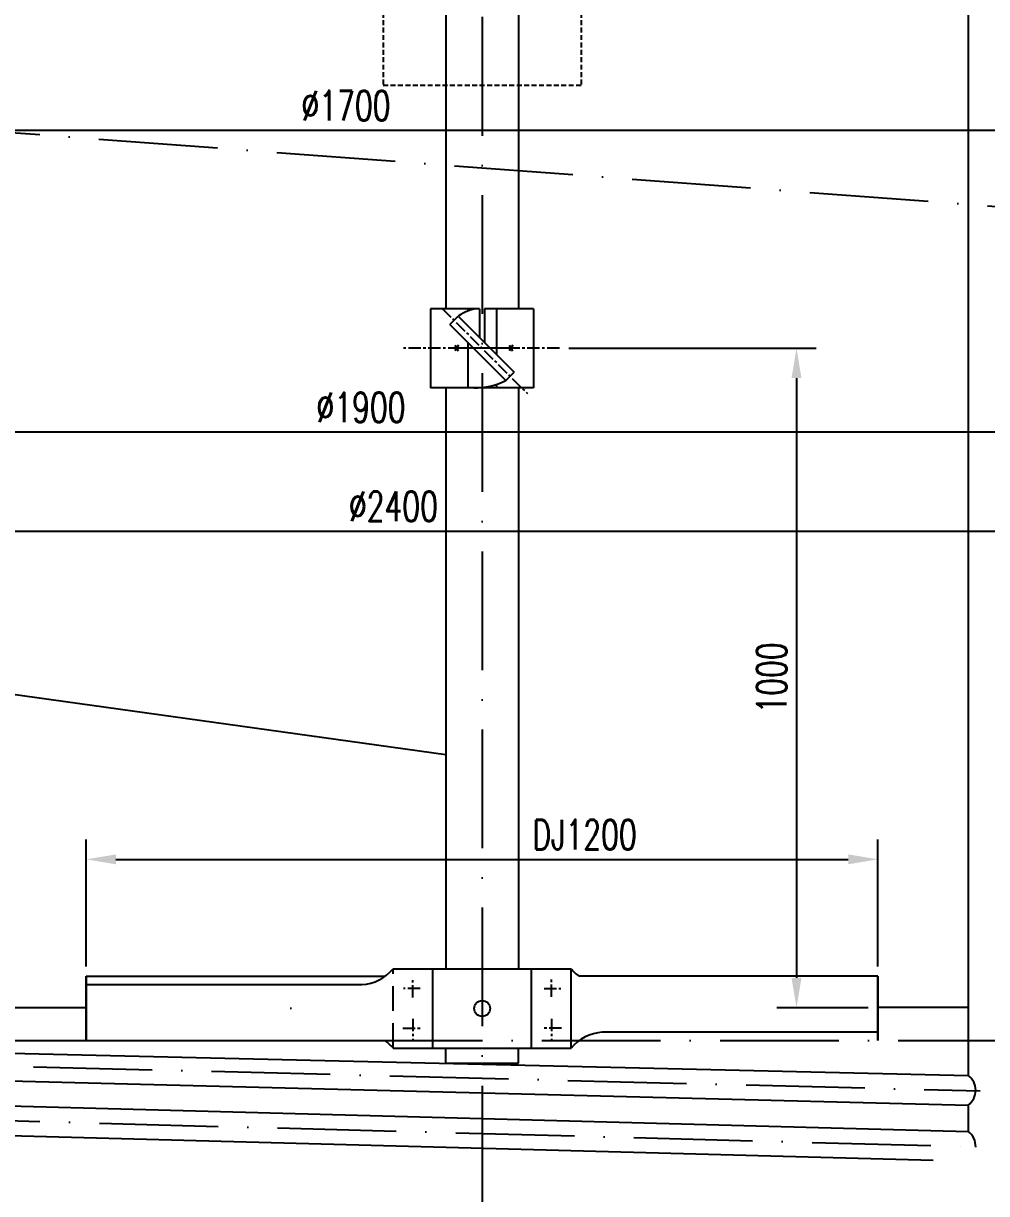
# Model space of a CAD drawing. Extents: x -20637 to -11727, y 16146 to 28761.
# Drawn here: x -18828 to -17368, y 22465 to 24240 of the extents above; entities that cross this region are included whole.
import ezdxf

# ---------------------------------------------------------------- set-up
doc = ezdxf.new("R2010")
doc.units = 0
doc.header["$LTSCALE"] = 15
for name, pattern in [('ACAD_ISO10W100', [18, 12, -3, 0, -3]), ('CENTER', [2, 1.25, -0.25, 0.25, -0.25]), ('DASHDOT', [1, 0.5, -0.25, 0, -0.25]), ('DASHED', [0.75, 0.5, -0.25]), ('HIDDEN', [0.375, 0.25, -0.125])]:
    doc.linetypes.add(name, pattern=pattern)
for name, color, linetype in [('1', 1, 'Continuous'), ('ACHSEN', 7, 'DASHDOT'), ('CEN', 2, 'CENTER'), ('hgjy', 7, 'Continuous'), ('tank', 1, 'Continuous'), ('tankx', 2, 'ACAD_ISO10W100'), ('tanky', 7, 'Continuous')]:
    doc.layers.add(name, color=color, linetype=linetype)
doc.styles.add('hzfs', font='simplex.shx', dxfattribs={"width": 0.7, "bigfont": 'hzfs.shx'})
doc.styles.get("Standard").update_dxf_attribs({"font": 'txt', "width": 0.7, "bigfont": 'hztxt.shx'})
doc.dimstyles.new('PVCAD$0', dxfattribs={"dimscale": 15, "dimtxt": 3, "dimasz": 3, "dimexe": 2, "dimexo": 1, "dimgap": 1, "dimtad": 1, "dimdec": 0, "dimzin": 0, "dimdsep": 46, "dimtxsty": 'hzfs', "dimcen": 0, "dimclrd": 4, "dimclre": 4, "dimclrt": 7, "dimadec": 0, "dimazin": 0, "dimtfac": 0.7, "dimtmove": 0, "dimatfit": 0, "dimfxl": 0, "dimarcsym": 0})
doc.dimstyles.get("Standard").update_dxf_attribs({"dimtxt": 0.18, "dimasz": 0.18, "dimexe": 0.18, "dimexo": 0.0625, "dimgap": 0.09, "dimtad": 0, "dimtih": 1, "dimtoh": 1, "dimdec": 4, "dimzin": 0, "dimdsep": 46, "dimtxsty": 'Standard', "dimcen": 0.09, "dimadec": 0, "dimazin": 0, "dimtfac": 1, "dimtdec": 4, "dimtofl": 0, "dimtmove": 0, "dimatfit": 3, "dimfxl": 0, "dimtolj": 1, "dimtzin": 0, "dimarcsym": 0})

# ---------------------------------------------------------------- blocks, each defined once
blk = doc.blocks.new('*D99')
at = {"color": 4, "lineweight": -2}
for p, q in [((-16842.8, 22747.1), (-16401.3, 22747.1)), ((-16414.8, 22121.1), (-16414.8, 22708.1)), ((-18133, 22082.1), (-16401.3, 22082.1))]:
    blk.add_line(p, q, dxfattribs=at)
at = {"color": 4}
for points in [[(-16421.3, 22708.1), (-16408.3, 22708.1), (-16414.8, 22747.1)], [(-16421.3, 22121.1), (-16408.3, 22121.1), (-16414.8, 22082.1)]]:
    blk.add_solid(points, dxfattribs=at)
at = {"layer": 'Defpoints', "color": 0}
for p in [(-16842.8, 22747.1), (-16414.8, 22747.1), (-18133, 22082.1)]:
    blk.add_point(p, dxfattribs=at)
at = {"color": 7, "insert": (-16456.8, 22414.6), "char_height": 45, "attachment_point": 5, "rotation": 90, "style": 'hzfs'}
blk.add_mtext('\\A1;652', dxfattribs=at)
blk = doc.blocks.new('*D106')
at = {"layer": '1', "color": 4, "lineweight": -2}
for p, q in [((-18001.5, 23746.9), (-17626.5, 23746.9)), ((-17656.5, 23701.9), (-17656.5, 22792.1)), ((-17548, 22747.1), (-17686.5, 22747.1))]:
    blk.add_line(p, q, dxfattribs=at)
at = {"layer": '1', "color": 4}
for points in [[(-17664, 23701.9), (-17649, 23701.9), (-17656.5, 23746.9)], [(-17664, 22792.1), (-17649, 22792.1), (-17656.5, 22747.1)]]:
    blk.add_solid(points, dxfattribs=at)
at = {"layer": 'Defpoints', "color": 0}
for p in [(-18016.5, 23746.9), (-17656.5, 22747.1), (-17533, 22747.1)]:
    blk.add_point(p, dxfattribs=at)
at = {"layer": '1', "color": 7, "insert": (-17694, 23247), "char_height": 45, "attachment_point": 5, "rotation": 90, "style": 'hzfs'}
blk.add_mtext('1000', dxfattribs=at)
blk = doc.blocks.new('*D107')
at = {"layer": 'ACHSEN', "color": 4, "linetype": 'ByBlock', "lineweight": -2}
for p, q in [((-19333, 23534.7), (-19333, 23439.9)), ((-16933, 23534.7), (-16933, 23439.9)), ((-19288, 23469.9), (-16978, 23469.9))]:
    blk.add_line(p, q, dxfattribs=at)
at = {"layer": 'ACHSEN', "color": 4, "linetype": 'ByBlock'}
for points in [[(-19288, 23477.4), (-19288, 23462.4), (-19333, 23469.9)], [(-16978, 23477.4), (-16978, 23462.4), (-16933, 23469.9)]]:
    blk.add_solid(points, dxfattribs=at)
at = {"layer": 'Defpoints', "color": 0, "linetype": 'ByBlock'}
for p in [(-19333, 23549.7), (-16933, 23549.7), (-16933, 23469.9)]:
    blk.add_point(p, dxfattribs=at)
at = {"layer": 'ACHSEN', "color": 7, "linetype": 'ByBlock', "insert": (-18267.4, 23507.4), "char_height": 45, "attachment_point": 5, "style": 'hzfs'}
blk.add_mtext('%%C2400', dxfattribs=at)
blk = doc.blocks.new('*D110')
at = {"color": 4, "lineweight": -2}
for p, q in [((-18733, 22809.7), (-18733, 23002)), ((-17533, 22809.7), (-17533, 23002)), ((-18688, 22972), (-17578, 22972))]:
    blk.add_line(p, q, dxfattribs=at)
at = {"color": 4}
for points in [[(-18688, 22979.5), (-18688, 22964.5), (-18733, 22972)], [(-17578, 22979.5), (-17578, 22964.5), (-17533, 22972)]]:
    blk.add_solid(points, dxfattribs=at)
at = {"layer": 'Defpoints', "color": 0}
for p in [(-17533, 22972), (-18733, 22794.7), (-17533, 22794.7)]:
    blk.add_point(p, dxfattribs=at)
at = {"color": 7, "insert": (-17977.6, 23009.5), "char_height": 45, "attachment_point": 5, "style": 'hzfs'}
blk.add_mtext('DJ1200', dxfattribs=at)
blk = doc.blocks.new('*D111')
at = {"layer": 'ACHSEN', "color": 4, "linetype": 'ByBlock', "lineweight": -2}
for p, q in [((-18983, 24116.9), (-18983, 24047.5)), ((-17283, 24082), (-17283, 24047.5)), ((-18938, 24077.5), (-17328, 24077.5))]:
    blk.add_line(p, q, dxfattribs=at)
at = {"layer": 'ACHSEN', "color": 4, "linetype": 'ByBlock'}
for points in [[(-18938, 24085), (-18938, 24070), (-18983, 24077.5)], [(-17328, 24085), (-17328, 24070), (-17283, 24077.5)]]:
    blk.add_solid(points, dxfattribs=at)
at = {"layer": 'Defpoints', "color": 0, "linetype": 'ByBlock'}
for p in [(-18983, 24131.9), (-17283, 24097), (-17283, 24077.5)]:
    blk.add_point(p, dxfattribs=at)
at = {"layer": 'ACHSEN', "color": 7, "linetype": 'ByBlock', "insert": (-18339.3, 24115), "char_height": 45, "attachment_point": 5, "style": 'hzfs'}
blk.add_mtext('%%C1700', dxfattribs=at)
blk = doc.blocks.new('*D112')
at = {"layer": 'Defpoints', "color": 0}
for p in [(-17183, 23664.4), (-19083, 23632.8), (-19083, 23619.9)]:
    blk.add_point(p, dxfattribs=at)
at = {"layer": 'tanky', "color": 4, "lineweight": -2}
for p, q in [((-17183, 23649.4), (-17183, 23589.9)), ((-19083, 23617.8), (-19083, 23589.9)), ((-17228, 23619.9), (-19038, 23619.9))]:
    blk.add_line(p, q, dxfattribs=at)
at = {"layer": 'tanky', "color": 4}
for points in [[(-19038, 23627.4), (-19038, 23612.4), (-19083, 23619.9)], [(-17228, 23627.4), (-17228, 23612.4), (-17183, 23619.9)]]:
    blk.add_solid(points, dxfattribs=at)
at = {"layer": 'tanky', "color": 7, "insert": (-18316.5, 23657.4), "char_height": 45, "attachment_point": 5, "style": 'hzfs'}
blk.add_mtext('%%C1900', dxfattribs=at)

msp = doc.modelspace()

# ---------------------------------------------------------------- linework, layer by layer
at = {"color": 1}
for p, q in [((-18210.972, 23806.93125), (-18210.972, 23686.93125)), ((-18136.722, 23806.93125), (-18210.972, 23806.93125)), ((-18181.76237, 23782.9937), (-18169.03445, 23795.72162)), ((-18169.03445, 23795.72162), (-18084.18164, 23710.86881)), ((-18154.722, 23806.93125), (-18154.722, 23803.54679)), ((-18136.722, 23806.93125), (-18136.722, 23763.40918)), ((-18054.972, 23806.93125), (-18129.222, 23806.93125)), ((-18054.972, 23806.93125), (-18054.972, 23686.93125)), ((-18181.76237, 23782.9937), (-18096.90956, 23698.14089)), ((-18168.64009, 23751.57191), (-18174.49549, 23743.14574)), ((-18174.49549, 23751.57191), (-18169.10852, 23742.91168)), ((-18154.722, 23755.95333), (-18154.722, 23686.93125)), ((-18092.05144, 23751.57191), (-18086.66447, 23742.91168)), ((-18086.19604, 23751.57191), (-18092.05144, 23743.14574)), ((-18096.90956, 23698.14089), (-18084.18164, 23710.86881)), ((-18054.972, 23686.93125), (-18210.972, 23686.93125)), ((-18129.222, 23687.30949), (-18129.222, 23686.93125)), ((-18207.87819, 22685.93125), (-18207.87819, 22805.93125)), ((-18058.06581, 22685.93125), (-18058.06581, 22805.93125)), ((-17997.972, 22685.93125), (-17997.972, 22805.93125)), ((-17997.972, 22805.93125), (-17997.972, 22803.89278)), ((-18267.972, 22685.93125), (-18267.972, 22687.96973))]:
    msp.add_line(p, q, dxfattribs=at)
at = {"linetype": 'CENTER'}
for p, q in [((-18193.50052, 23807.45977), (-18064.32003, 23678.27928)), ((-18015.81976, 23746.93125), (-18255.24766, 23746.93125)), ((-18422.05587, 22745.93125), (-18424.08047, 22745.93125))]:
    msp.add_line(p, q, dxfattribs=at)
at = {"color": 1, "linetype": 'Continuous'}
for p, q in [((-18129.222, 23806.93125), (-18129.222, 23755.90918)), ((-18111.222, 23806.93125), (-18111.222, 23737.90918)), ((-18111.222, 23692.28967), (-18111.222, 23686.93125)), ((-18136.722, 23688.08391), (-18136.722, 23686.93125)), ((-18267.972, 22805.93125), (-17997.972, 22805.93125)), ((-18732.972, 22794.72162), (-18280.01902, 22794.72162)), ((-18732.972, 22794.72162), (-18732.972, 22697.14089)), ((-18732.972, 22697.14089), (-18732.972, 22794.72162)), ((-17532.972, 22794.72162), (-17985.92499, 22794.72162)), ((-17532.972, 22697.14089), (-17532.972, 22794.72162)), ((-17532.972, 22697.14089), (-17532.972, 22794.72162)), ((-17532.972, 22794.72162), (-17532.972, 22697.14089)), ((-18732.972, 22781.9937), (-18315.0465, 22781.9937)), ((-17532.972, 22709.86881), (-17950.8975, 22709.86881)), ((-18267.972, 22685.93125), (-17997.972, 22685.93125)), ((-18187.972, 22662.80716), (-18187.972, 22685.93125)), ((-18077.972, 22662.80716), (-18077.972, 22685.93125))]:
    msp.add_line(p, q, dxfattribs=at)
msp.add_line((-18081.63147, 23746.93125), (-18180.158, 23746.93125))
at = {"color": 7, "linetype": 'DASHED', "ltscale": 5}
msp.add_line((-18267.972, 22685.93125), (-18267.972, 22805.93125), dxfattribs=at)
at = {"color": 1, "linetype": 'CENTER'}
for p, q in [((-18237.972, 22762.69759), (-18237.972, 22793.01433)), ((-18027.972, 22763.49963), (-18027.972, 22793.01433)), ((-18226.96701, 22775.93125), (-18252.05197, 22775.93125)), ((-18038.977, 22775.93125), (-18013.89204, 22775.93125)), ((-18253.33931, 22715.93125), (-18225.97391, 22715.93125)), ((-18237.972, 22729.96695), (-18237.972, 22698.84818)), ((-18012.60469, 22715.93125), (-18039.9701, 22715.93125)), ((-18027.972, 22729.96696), (-18027.972, 22698.84818))]:
    msp.add_line(p, q, dxfattribs=at)
at = {"color": 1}
msp.add_circle((-18132.972, 22745.93125), 12, dxfattribs=at)
msp.add_circle((-18132.972, 22745.93125), 12, dxfattribs=at)
for centre, radius, start, end in [((-18135.64721, 23751.65697), 55.28473, 91.11396525, 127.1507626), ((-18144.20498, 23793.39836), 106.35245, 269.18269997, 296.40444255), ((-18319.75373, 22849.50289), 67.67448, 274.0052651, 319.92112921), ((-17946.19028, 22849.50289), 67.67448, 220.07887079, 234.04534958), ((-18319.75373, 22642.35962), 67.67448, 40.07887079, 54.04534958), ((-17946.19028, 22642.35962), 67.67448, 94.0052651, 139.92112921)]:
    msp.add_arc(centre, radius, start, end, dxfattribs=at)
at = {"layer": '1'}
for p, q in [((-18732.972, 22697.14089), (-18267.972, 22697.14089)), ((-18187.972, 22662.80716), (-18077.972, 22662.80716))]:
    msp.add_line(p, q, dxfattribs=at)
at = {"layer": 'CEN', "linetype": 'HIDDEN', "ltscale": 2}
msp.add_line((-17982.972, 24345.76789), (-17982.972, 24145.76789), dxfattribs=at)
at = {"layer": 'CEN'}
msp.add_open_spline([(-18400.09384, 22150.44653), (-18425.68342, 22153.41863), (-18451.0671, 22156.81702), (-18526.42245, 22168.26681), (-18575.59827, 22177.57515), (-18665.89389, 22198.20627), (-18707.31826, 22209.21304), (-18785.91329, 22233.20755), (-18823.17645, 22246.12507), (-18892.83753, 22273.38689), (-18925.37491, 22287.65041), (-18985.2195, 22316.97213), (-19012.7168, 22331.94572), (-19063.14716, 22362.46988), (-19086.22091, 22377.9726), (-19128.92213, 22409.88146), (-19148.54487, 22426.28867), (-19181.13371, 22456.91604), (-19194.66206, 22471.03216), (-19219.15461, 22499.57391), (-19230.11904, 22513.99811), (-19249.45948, 22543.01378), (-19257.83776, 22557.60553), (-19272.02749, 22586.83859), (-19277.8413, 22601.48146), (-19286.95758, 22630.75049), (-19290.26119, 22645.37627), (-19294.09544, 22672.37995), (-19294.972, 22684.76019), (-19294.972, 22697.14089)], degree=3, knots=[4.9406200784, 4.9406200784, 4.9406200784, 4.9406200784, 5.0074188074, 5.0074188074, 5.1410162653, 5.1410162653, 5.2605469885, 5.2605469885, 5.3764826833, 5.3764826833, 5.4876492969, 5.4876492969, 5.5927613574, 5.5927613574, 5.6935120925, 5.6935120925, 5.7942628277, 5.7942628277, 5.8778712517, 5.8778712517, 5.9614796758, 5.9614796758, 6.0450880999, 6.0450880999, 6.1286965239, 6.1286965239, 6.212304948, 6.212304948, 6.2831853072, 6.2831853072, 6.2831853072, 6.2831853072], dxfattribs=at)
at = {"layer": 'Defpoints', "color": 0, "linetype": 'ByBlock'}
for p in [(-18181.76237, 23782.9937), (-18181.76237, 23782.9937), (-18096.90956, 23698.14089), (-18096.90956, 23698.14089), (-18138.85151, 22756.3922), (-18138.85151, 22756.3922)]:
    msp.add_point(p, dxfattribs=at)
at = {"layer": 'Defpoints', "color": 1, "linetype": 'ByBlock'}
for p in [(-18252.05197, 22775.93125), (-18237.972, 22768.25325), (-18013.89204, 22775.93125), (-18237.972, 22765.97432), (-18027.972, 22765.97432), (-18252.05197, 22715.93125), (-18237.972, 22725.88819), (-18027.972, 22725.88819), (-18027.972, 22723.60926), (-18013.89204, 22715.93125)]:
    msp.add_point(p, dxfattribs=at)
at = {"layer": 'hgjy', "linetype": 'HIDDEN', "ltscale": 2}
for p, q in [((-18282.972, 24345.76789), (-18282.972, 24145.76789)), ((-18282.972, 24145.76789), (-17982.972, 24145.76789))]:
    msp.add_line(p, q, dxfattribs=at)
at = {"layer": 'hgjy'}
msp.add_line((-18187.972, 23130.64537), (-20127.31857, 23399.91358), dxfattribs=at)
at = {"layer": 'tank'}
for p, q in [((-18187.972, 24592.13148), (-18187.972, 23806.93125)), ((-18077.972, 24592.13148), (-18077.972, 23806.93125)), ((-17396.472, 24338.97481), (-17396.472, 22644.43275)), ((-18187.972, 23686.93125), (-18187.972, 22805.93125)), ((-18077.972, 23686.93125), (-18077.972, 22805.93125)), ((-19256.972, 22747.14089), (-18732.972, 22747.14089)), ((-17396.472, 22747.14089), (-17532.972, 22747.14089)), ((-18967.73095, 22680.90901), (-17396.472, 22644.43275)), ((-19084.1377, 22641.88749), (-17396.472, 22599.37223)), ((-18981.73241, 22601.8231), (-17396.472, 22559.39149)), ((-17396.472, 22599.37223), (-17396.472, 22559.39149)), ((-18984.2116, 22556.89144), (-17449.51798, 22515.74524))]:
    msp.add_line(p, q, dxfattribs=at)
for centre, start in [((-17412.48903, 22621.90249), 305.40947087), ((-17412.48903, 22536.86124), 357.69651156)]:
    msp.add_arc(centre, 27.6434, start, 54.59052913, dxfattribs=at)
msp.add_ellipse((-18132.972, 22697.14089), major_axis=(-1200, 0), ratio=0.5, start_param=0, end_param=1.5257811255, dxfattribs=at)
at = {"layer": 'tank', "extrusion": (0, 0, -1)}
msp.add_ellipse((-18132.972, 22697.14089), major_axis=(1200, 0), ratio=0.5, start_param=0, end_param=1.5257811255, dxfattribs=at)
at = {"layer": 'tank'}
for points, knots in [([(-19347.972, 22697.14089), (-19347.972, 22682.04555), (-19346.88587, 22666.95038), (-19342.55395, 22636.87034), (-19339.30834, 22621.8857), (-19330.6928, 22592.12849), (-19325.32312, 22577.35597), (-19309.02727, 22540.15998), (-19296.66699, 22517.94539), (-19267.23293, 22474.50025), (-19250.15947, 22453.26866), (-19211.55475, 22412.00988), (-19190.02327, 22391.98215), (-19142.78451, 22353.33291), (-19117.07699, 22334.7113), (-19061.80303, 22299.06664), (-19032.2365, 22282.04368), (-18969.60129, 22249.77853), (-18936.53264, 22234.53647), (-18867.29035, 22206.00137), (-18831.11681, 22192.70846), (-18756.09962, 22168.22183), (-18717.25612, 22157.02822), (-18637.36712, 22136.86875), (-18596.32182, 22127.90297), (-18512.52507, 22112.30331), (-18469.77384, 22105.66948), (-18383.08273, 22094.81135), (-18339.14306, 22090.58709), (-18259.07433, 22085.17055), (-18223.05891, 22083.55291), (-18186.972, 22082.745)], [0, 0, 0, 0, 0.0718825312, 0.0718825312, 0.1437650624, 0.1437650624, 0.2156475935, 0.2156475935, 0.3266174108, 0.3266174108, 0.437587228, 0.437587228, 0.5485570452, 0.5485570452, 0.6595268624, 0.6595268624, 0.7704966796, 0.7704966796, 0.8814664968, 0.8814664968, 0.992436314, 0.992436314, 1.1034061312, 1.1034061312, 1.2143759484, 1.2143759484, 1.3253457656, 1.3253457656, 1.4363155828, 1.4363155828, 1.5260611079, 1.5260611079, 1.5260611079, 1.5260611079]), ([(-18664.58002, 22237.61688), (-18692.57104, 22244.84455), (-18719.9159, 22252.63265), (-18777.75064, 22270.71529), (-18807.96009, 22281.20945), (-18868.20028, 22304.35894), (-18898.04823, 22317.12148), (-18954.61767, 22343.95615), (-18981.34033, 22358.03195), (-19026.10578, 22384.18474), (-19044.79043, 22396.06248), (-19074.18179, 22416.39761), (-19085.5068, 22424.71103), (-19107.07917, 22441.52594), (-19117.32874, 22450.02837), (-19141.68208, 22471.5462), (-19155.07638, 22484.64773), (-19179.30355, 22510.9746), (-19190.13459, 22524.1987), (-19209.25262, 22550.58879), (-19217.53758, 22563.75279), (-19231.65329, 22589.88428), (-19237.48225, 22602.84691), (-19245.5087, 22624.89323), (-19248.26742, 22634.03752), (-19252.65077, 22652.21049), (-19254.27637, 22661.24343), (-19256.43655, 22679.23174), (-19256.972, 22688.18397), (-19256.972, 22697.14089)], [5.1890797884, 5.1890797884, 5.1890797884, 5.1890797884, 5.2712027561, 5.2712027561, 5.3676767436, 5.3676767436, 5.4715023524, 5.4715023524, 5.5753279612, 5.5753279612, 5.6574026996, 5.6574026996, 5.7128179935, 5.7128179935, 5.7682332874, 5.7682332874, 5.8519554648, 5.8519554648, 5.9356776422, 5.9356776422, 6.0193998196, 6.0193998196, 6.103121997, 6.103121997, 6.1631704142, 6.1631704142, 6.2232188314, 6.2232188314, 6.2831853072, 6.2831853072, 6.2831853072, 6.2831853072]), ([(-16917.972, 22697.14089), (-16917.972, 22682.04555), (-16919.05814, 22666.95038), (-16923.39006, 22636.87034), (-16926.63567, 22621.8857), (-16935.25121, 22592.12849), (-16940.62089, 22577.35597), (-16956.91674, 22540.15998), (-16969.27701, 22517.94539), (-16998.71108, 22474.50025), (-17015.78454, 22453.26866), (-17054.38925, 22412.00988), (-17075.92073, 22391.98215), (-17123.1595, 22353.33291), (-17148.86701, 22334.7113), (-17204.14097, 22299.06664), (-17233.7075, 22282.04368), (-17296.34272, 22249.77853), (-17329.41136, 22234.53647), (-17398.65366, 22206.00137), (-17434.82719, 22192.70846), (-17509.84439, 22168.22183), (-17548.68789, 22157.02822), (-17628.57689, 22136.86875), (-17669.62219, 22127.90297), (-17753.41894, 22112.30331), (-17796.17016, 22105.66948), (-17882.86128, 22094.81135), (-17926.80095, 22090.58709), (-18006.86967, 22085.17055), (-18042.88509, 22083.55291), (-18078.972, 22082.745)], [0, 0, 0, 0, 0.0718825312, 0.0718825312, 0.1437650624, 0.1437650624, 0.2156475935, 0.2156475935, 0.3266174108, 0.3266174108, 0.437587228, 0.437587228, 0.5485570452, 0.5485570452, 0.6595268624, 0.6595268624, 0.7704966797, 0.7704966797, 0.8814664969, 0.8814664969, 0.9924363141, 0.9924363141, 1.1034061313, 1.1034061313, 1.2143759486, 1.2143759486, 1.3253457658, 1.3253457658, 1.436315583, 1.436315583, 1.5260611079, 1.5260611079, 1.5260611079, 1.5260611079])]:
    msp.add_open_spline(points, degree=3, knots=knots, dxfattribs=at)
at = {"layer": 'tankx'}
for p, q in [((-18132.972, 28030.71828), (-18132.972, 21884.39081)), ((-18982.972, 24084.35727), (-17282.972, 23956.85727)), ((-19392.972, 22697.14089), (-16872.972, 22697.14089)), ((-19082.972, 22664.35727), (-17378.31392, 22620.96048)), ((-18982.972, 22579.35727), (-17378.31392, 22535.85536))]:
    msp.add_line(p, q, dxfattribs=at)

# ---------------------------------------------------------------- dimensions: what is measured, and where the dimension line sits
dim = msp.add_linear_dim(base=(-17532.972, 22971.97858), p1=(-18732.972, 22794.72162), p2=(-17532.972, 22794.72162), text='DJ<>', dimstyle='PVCAD$0')
dim.commit()
dim.dimension.update_dxf_attribs({"geometry": '*D110', "text_midpoint": (-17977.57321, 22971.97858), "dimtype": 160})
dim = msp.add_linear_dim(base=(-16414.79671, 22747.14089), p1=(-18132.972, 22082.14089), p2=(-16842.81734, 22747.14089), angle=90, text='652', dimstyle='Standard', override={"dimtxt": 45, "dimasz": 39, "dimexe": 13.5, "dimexo": 0, "dimgap": 19.5, "dimtad": 1, "dimtih": 0, "dimtoh": 0, "dimzin": 8, "dimtxsty": 'hzfs', "dimcen": 0, "dimclrd": 4, "dimclre": 4, "dimclrt": 7, "dimtfac": 0.7, "dimtofl": 1, "dimatfit": 2})
dim.commit()
dim.dimension.update_dxf_attribs({"geometry": '*D99', "text_midpoint": (-16456.79671, 22414.64089)})
at = {"layer": '1'}
dim = msp.add_linear_dim(base=(-17656.51567, 22747.14089), p1=(-18016.54433, 23746.93125), p2=(-17532.972, 22747.14089), angle=90, dimstyle='PVCAD$0', dxfattribs=at)
dim.commit()
dim.dimension.update_dxf_attribs({"geometry": '*D106', "text_midpoint": (-17694.01567, 23247.03607)})
at = {"layer": 'ACHSEN', "linetype": 'ByBlock'}
for base, p1, p2, picture, middle in [((-17282.972, 24077.50664), (-18982.972, 24131.85727), (-17282.972, 24096.98751), '*D111', (-18339.31501, 24077.50664)), ((-16932.972, 23469.93927), (-19332.972, 23549.72871), (-16932.972, 23549.72871), '*D107', (-18267.35632, 23469.93927))]:
    dim = msp.add_linear_dim(base=base, p1=p1, p2=p2, text='%%C<>', dimstyle='PVCAD$0', dxfattribs=at)
    dim.commit()
    dim.dimension.update_dxf_attribs({"geometry": picture, "text_midpoint": middle, "dimtype": 160})
at = {"layer": 'tanky'}
dim = msp.add_linear_dim(base=(-19082.972, 23619.88188), p1=(-17182.972, 23664.35727), p2=(-19082.972, 23632.78764), text='%%C<>', dimstyle='PVCAD$0', dxfattribs=at)
dim.commit()
dim.dimension.update_dxf_attribs({"geometry": '*D112', "text_midpoint": (-18316.50383, 23619.88188), "dimtype": 160})

doc.saveas('drawing.dxf')
